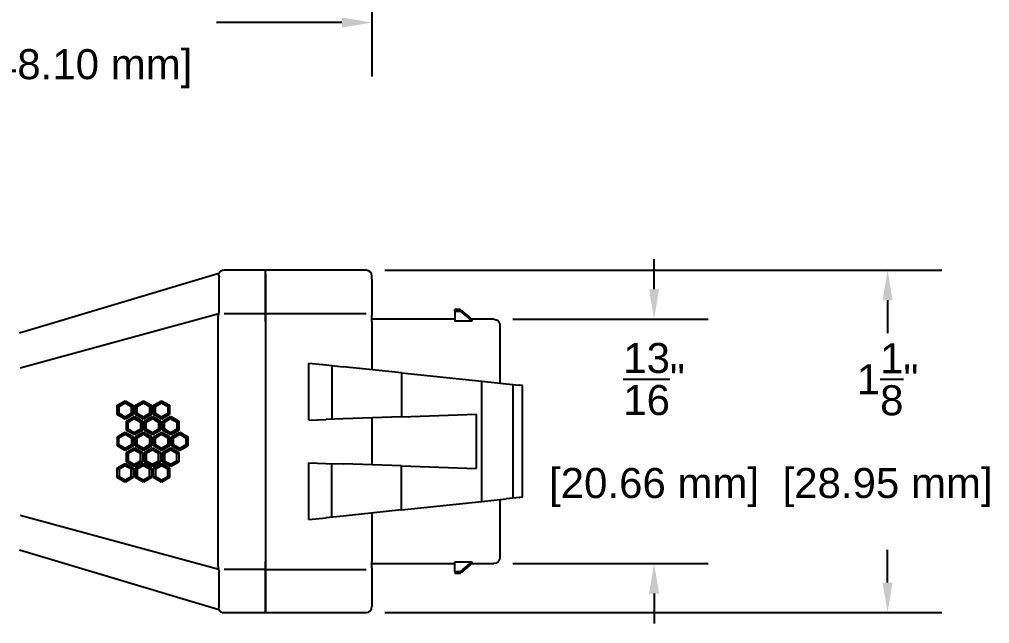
# Model space of a CAD drawing. Header units: inches. Extents: x 0.15 to 7.33, y 1.95 to 8.02.
# Drawn here: x 3.084 to 6.311, y 2.507 to 4.518 of the extents above; entities that cross this region are included whole.
import ezdxf

# ---------------------------------------------------------------- set-up
doc = ezdxf.new("R2010")
doc.units = ezdxf.units.IN
doc.header["$MEASUREMENT"] = 0
doc.layers.get('Defpoints').update_dxf_attribs({"color": 1})
doc.layers.add('Male Connector', color=7, linetype='Continuous')
doc.styles.get("Standard").update_dxf_attribs({"font": 'Arial.ttf'})
doc.dimstyles.new('.1 DIM', dxfattribs={"dimscale": 0, "dimtxt": 0.1, "dimasz": 0.1, "dimexe": 0.18, "dimexo": 0.0625, "dimgap": 0.09, "dimtad": 0, "dimtih": 1, "dimtoh": 1, "dimdec": 5, "dimzin": 0, "dimdsep": 46, "dimlunit": 4, "dimtxsty": 'Standard', "dimcen": 0.09, "dimadec": 0, "dimazin": 0, "dimtfac": 1, "dimtdec": 5, "dimtofl": 0, "dimtmove": 0, "dimatfit": 3, "dimfxl": 1, "dimtolj": 1, "dimtzin": 0, "dimarcsym": 0})

# ---------------------------------------------------------------- blocks, each defined once
blk = doc.blocks.new('*D7')
at = {"layer": 'Defpoints', "color": 0, "lineweight": -2, "transparency": 16777216}
for p, q in [((2.3626, 4.9891), (2.3626, 4.3276)), ((4.2563, 4.9891), (4.2563, 4.3276)), ((2.4626, 4.5076), (2.8797, 4.5076)), ((4.1563, 4.5076), (3.7391, 4.5076))]:
    blk.add_line(p, q, dxfattribs=at)
at = {"layer": 'Defpoints', "color": 0, "transparency": 16777216}
for p in [(2.3626, 5.0516), (4.2563, 5.0516), (2.3626, 4.5076)]:
    blk.add_point(p, dxfattribs=at)
for points in [[(2.4626, 4.5242), (2.4626, 4.4909), (2.3626, 4.5076)], [(4.1563, 4.5242), (4.1563, 4.4909), (4.2563, 4.5076)]]:
    blk.add_solid(points, dxfattribs=at)
at = {"layer": 'Defpoints', "color": 0, "transparency": 16777216, "char_height": 0.1, "attachment_point": 5}
for s, insert in [('\\A1;1{\\H1x;\\S29/32;}"', (3.3094, 4.7152)), ('\\A1;[48.10 mm]', (3.3094, 4.3539))]:
    blk.add_mtext(s, dxfattribs=dict(at, insert=insert))
blk = doc.blocks.new('*D9')
at = {"layer": 'Defpoints', "color": 0, "lineweight": -2, "transparency": 16777216}
for p, q in [((4.2991, 3.683), (6.1513, 3.683)), ((5.9713, 3.583), (5.9713, 3.4737)), ((5.9713, 2.6433), (5.9713, 2.7526)), ((4.2991, 2.5433), (6.1513, 2.5433))]:
    blk.add_line(p, q, dxfattribs=at)
at = {"layer": 'Defpoints', "color": 0, "transparency": 16777216}
for p in [(4.2366, 3.683), (4.2366, 2.5433), (5.9713, 2.5433)]:
    blk.add_point(p, dxfattribs=at)
for points in [[(5.9546, 3.583), (5.9879, 3.583), (5.9713, 3.683)], [(5.9546, 2.6433), (5.9879, 2.6433), (5.9713, 2.5433)]]:
    blk.add_solid(points, dxfattribs=at)
at = {"layer": 'Defpoints', "color": 0, "transparency": 16777216, "char_height": 0.1, "attachment_point": 5}
for s, insert in [('\\A1;1{\\H1x;\\S1/8;}"', (5.9713, 3.3201)), ('\\A1;[28.95 mm]', (5.9713, 2.9595))]:
    blk.add_mtext(s, dxfattribs=dict(at, insert=insert))
blk = doc.blocks.new('*D10')
at = {"layer": 'Defpoints', "color": 0, "lineweight": -2, "transparency": 16777216}
for p, q in [((5.1946, 3.6198), (5.1946, 3.7198)), ((4.7243, 3.5198), (5.3746, 3.5198)), ((4.7243, 2.7065), (5.3746, 2.7065)), ((5.1946, 2.6065), (5.1946, 2.5065))]:
    blk.add_line(p, q, dxfattribs=at)
at = {"layer": 'Defpoints', "color": 0, "transparency": 16777216}
for p in [(4.6618, 3.5198), (4.6618, 2.7065), (5.1946, 2.7065)]:
    blk.add_point(p, dxfattribs=at)
for points in [[(5.2112, 3.6198), (5.1779, 3.6198), (5.1946, 3.5198)], [(5.2113, 2.6065), (5.1779, 2.6065), (5.1946, 2.7065)]]:
    blk.add_solid(points, dxfattribs=at)
at = {"layer": 'Defpoints', "color": 0, "transparency": 16777216, "char_height": 0.1, "attachment_point": 5}
for s, insert in [('\\A1;{\\H1x;\\S13/16;}"', (5.1946, 3.3208)), ('\\A1;[20.66 mm]', (5.1946, 2.9595))]:
    blk.add_mtext(s, dxfattribs=dict(at, insert=insert))

msp = doc.modelspace()

# ---------------------------------------------------------------- linework, layer by layer
at = {"layer": 'Male Connector', "linetype": 'Continuous'}
for p, q in [((3.901937, 3.682993), (3.764142, 3.682993)), ((3.901937, 3.670524), (3.901937, 3.682993)), ((3.901937, 3.670524), (3.901937, 3.682993)), ((4.236582, 3.682993), (3.901937, 3.682993)), ((3.746672, 3.672407), (3.083571, 3.473758)), ((3.748205, 3.546517), (3.748205, 3.659358)), ((3.901937, 3.670524), (3.901937, 3.551424)), ((3.901937, 3.551424), (3.901937, 3.670524)), ((4.256267, 3.652917), (4.256267, 3.663308)), ((4.256267, 3.652917), (4.256267, 3.533817)), ((3.901937, 3.512689), (3.901937, 3.551424)), ((3.901937, 3.551424), (3.901937, 3.512689)), ((4.54991, 3.552187), (4.531857, 3.552187)), ((3.085675, 3.358288), (3.746726, 3.539001)), ((3.764142, 3.539454), (3.901937, 3.539454)), ((3.901937, 3.539454), (4.236582, 3.539454)), ((4.256267, 3.512689), (4.256267, 3.533817)), ((4.531857, 3.519769), (4.256267, 3.519769)), ((4.531857, 3.546742), (4.54991, 3.546742)), ((4.531857, 3.546742), (4.531857, 3.513644)), ((4.661778, 3.519769), (4.588544, 3.519769)), ((3.744508, 2.713589), (3.744508, 3.512689)), ((3.901937, 3.512689), (3.901937, 2.713589)), ((3.901937, 3.512689), (3.901937, 2.713589)), ((4.256267, 3.512689), (4.256267, 3.351558)), ((4.588613, 3.513644), (4.531857, 3.513644)), ((4.681463, 3.395194), (4.681463, 3.306867)), ((4.046507, 3.373605), (4.103475, 3.367618)), ((4.046507, 3.184269), (4.046507, 3.373605)), ((4.103475, 3.367618), (4.160791, 3.361594)), ((4.12265, 3.365603), (4.12265, 3.186928)), ((4.354714, 3.341212), (4.160791, 3.361594)), ((4.354714, 3.341212), (4.621969, 3.313122)), ((4.354714, 3.341212), (4.354714, 3.195032)), ((4.621969, 3.313122), (4.702779, 3.304629)), ((4.621969, 2.913156), (4.621969, 3.313122)), ((4.702779, 3.304629), (4.747321, 3.299947)), ((4.72505, 3.302288), (4.72505, 2.92399)), ((4.747886, 3.299888), (4.747321, 3.299947)), ((4.757111, 3.298918), (4.747886, 3.299888)), ((4.757111, 2.92736), (4.757111, 3.298918)), ((3.409035, 3.233217), (3.435592, 3.248571)), ((3.414828, 3.229682), (3.409035, 3.233217)), ((3.409035, 3.202509), (3.409035, 3.233217)), ((3.414828, 3.229682), (3.435272, 3.241502)), ((3.414828, 3.206044), (3.414828, 3.229682)), ((3.435272, 3.241502), (3.435592, 3.248571)), ((3.435272, 3.241502), (3.455715, 3.229682)), ((3.435592, 3.248571), (3.462149, 3.233217)), ((3.455715, 3.229682), (3.462149, 3.233217)), ((3.455715, 3.229682), (3.455715, 3.206044)), ((3.462149, 3.233217), (3.462149, 3.202509)), ((3.469582, 3.233217), (3.496139, 3.248571)), ((3.475375, 3.229682), (3.469582, 3.233217)), ((3.469582, 3.202509), (3.469582, 3.233217)), ((3.475375, 3.229682), (3.495818, 3.241502)), ((3.475375, 3.206044), (3.475375, 3.229682)), ((3.495818, 3.241502), (3.496139, 3.248571)), ((3.495818, 3.241502), (3.516262, 3.229682)), ((3.496139, 3.248571), (3.522696, 3.233217)), ((3.516262, 3.229682), (3.522696, 3.233217)), ((3.516262, 3.229682), (3.516262, 3.206044)), ((3.522696, 3.233217), (3.522696, 3.202509)), ((3.530128, 3.233217), (3.556686, 3.248571)), ((3.530128, 3.202509), (3.530128, 3.233217)), ((3.535922, 3.229682), (3.530128, 3.233217)), ((3.535922, 3.229682), (3.556365, 3.241502)), ((3.535922, 3.206044), (3.535922, 3.229682)), ((3.556365, 3.241502), (3.556686, 3.248571)), ((3.556365, 3.241502), (3.576808, 3.229682)), ((3.556686, 3.248571), (3.583243, 3.233217)), ((3.576808, 3.229682), (3.583243, 3.233217)), ((3.576808, 3.229682), (3.576808, 3.206044)), ((3.583243, 3.233217), (3.583243, 3.202509)), ((3.414828, 3.206044), (3.409035, 3.202509)), ((3.435592, 3.187156), (3.409035, 3.202509)), ((3.435272, 3.194225), (3.414828, 3.206044)), ((3.455715, 3.206044), (3.435272, 3.194225)), ((3.462149, 3.202509), (3.435592, 3.187156)), ((3.439323, 3.180873), (3.46591, 3.196244)), ((3.455715, 3.206044), (3.462149, 3.202509)), ((3.465587, 3.1891), (3.46591, 3.196244)), ((3.46591, 3.196244), (3.492498, 3.180873)), ((3.475375, 3.206044), (3.469582, 3.202509)), ((3.496139, 3.187156), (3.469582, 3.202509)), ((3.495818, 3.194225), (3.475375, 3.206044)), ((3.516262, 3.206044), (3.495818, 3.194225)), ((3.522696, 3.202509), (3.496139, 3.187156)), ((3.49987, 3.180873), (3.526457, 3.196244)), ((3.516262, 3.206044), (3.522696, 3.202509)), ((3.526133, 3.1891), (3.526457, 3.196244)), ((3.526457, 3.196244), (3.553045, 3.180873)), ((3.535922, 3.206044), (3.530128, 3.202509)), ((3.556686, 3.187156), (3.530128, 3.202509)), ((3.556365, 3.194225), (3.535922, 3.206044)), ((3.576808, 3.206044), (3.556365, 3.194225)), ((3.583243, 3.202509), (3.556686, 3.187156)), ((3.560416, 3.180873), (3.587004, 3.196244)), ((3.576808, 3.206044), (3.583243, 3.202509)), ((3.58668, 3.1891), (3.587004, 3.196244)), ((3.587004, 3.196244), (3.613591, 3.180873)), ((4.354714, 3.195032), (4.160791, 3.18826)), ((4.354714, 3.195032), (4.602723, 3.203693)), ((4.602723, 3.203693), (4.602723, 3.022586)), ((3.435272, 3.194225), (3.435592, 3.187156)), ((3.445178, 3.1773), (3.439323, 3.180873)), ((3.439323, 3.15013), (3.439323, 3.180873)), ((3.445178, 3.1773), (3.465587, 3.1891)), ((3.445178, 3.153702), (3.445178, 3.1773)), ((3.465587, 3.1891), (3.485995, 3.1773)), ((3.485995, 3.1773), (3.492498, 3.180873)), ((3.485995, 3.1773), (3.485995, 3.153702)), ((3.492498, 3.180873), (3.492498, 3.15013)), ((3.495818, 3.194225), (3.496139, 3.187156)), ((3.505725, 3.1773), (3.49987, 3.180873)), ((3.49987, 3.15013), (3.49987, 3.180873)), ((3.505725, 3.1773), (3.526133, 3.1891)), ((3.505725, 3.153702), (3.505725, 3.1773)), ((3.526133, 3.1891), (3.546542, 3.1773)), ((3.546542, 3.1773), (3.553045, 3.180873)), ((3.546542, 3.1773), (3.546542, 3.153702)), ((3.553045, 3.180873), (3.553045, 3.15013)), ((3.556365, 3.194225), (3.556686, 3.187156)), ((3.566271, 3.1773), (3.560416, 3.180873)), ((3.560416, 3.15013), (3.560416, 3.180873)), ((3.566271, 3.1773), (3.58668, 3.1891)), ((3.566271, 3.153702), (3.566271, 3.1773)), ((3.58668, 3.1891), (3.607089, 3.1773)), ((3.607089, 3.1773), (3.613591, 3.180873)), ((3.607089, 3.1773), (3.607089, 3.153702)), ((3.613591, 3.180873), (3.613591, 3.15013)), ((4.046507, 3.184269), (4.103475, 3.186258)), ((4.160791, 3.18826), (4.103475, 3.186258)), ((4.256267, 3.191588), (4.256267, 3.03469)), ((3.409292, 3.12838), (3.435653, 3.14362)), ((3.414687, 3.125088), (3.435355, 3.137037)), ((3.435355, 3.137037), (3.435653, 3.14362)), ((3.435355, 3.137037), (3.456022, 3.125088)), ((3.435653, 3.14362), (3.462014, 3.12838)), ((3.445178, 3.153702), (3.439323, 3.15013)), ((3.46591, 3.134759), (3.439323, 3.15013)), ((3.465587, 3.141903), (3.445178, 3.153702)), ((3.485995, 3.153702), (3.465587, 3.141903)), ((3.465587, 3.141903), (3.46591, 3.134759)), ((3.492498, 3.15013), (3.46591, 3.134759)), ((3.469839, 3.12838), (3.4962, 3.14362)), ((3.475234, 3.125088), (3.495902, 3.137037)), ((3.485995, 3.153702), (3.492498, 3.15013)), ((3.495902, 3.137037), (3.4962, 3.14362)), ((3.495902, 3.137037), (3.516569, 3.125088)), ((3.4962, 3.14362), (3.522561, 3.12838)), ((3.505725, 3.153702), (3.49987, 3.15013)), ((3.526457, 3.134759), (3.49987, 3.15013)), ((3.526133, 3.141903), (3.505725, 3.153702)), ((3.546542, 3.153702), (3.526133, 3.141903)), ((3.526133, 3.141903), (3.526457, 3.134759)), ((3.553045, 3.15013), (3.526457, 3.134759)), ((3.530385, 3.12838), (3.556747, 3.14362)), ((3.535781, 3.125088), (3.556448, 3.137037)), ((3.546542, 3.153702), (3.553045, 3.15013)), ((3.556448, 3.137037), (3.556747, 3.14362)), ((3.556448, 3.137037), (3.577116, 3.125088)), ((3.556747, 3.14362), (3.583108, 3.12838)), ((3.566271, 3.153702), (3.560416, 3.15013)), ((3.587004, 3.134759), (3.560416, 3.15013)), ((3.58668, 3.141903), (3.566271, 3.153702)), ((3.607089, 3.153702), (3.58668, 3.141903)), ((3.58668, 3.141903), (3.587004, 3.134759)), ((3.613591, 3.15013), (3.587004, 3.134759)), ((3.590932, 3.12838), (3.617293, 3.14362)), ((3.596327, 3.125088), (3.616995, 3.137037)), ((3.607089, 3.153702), (3.613591, 3.15013)), ((3.616995, 3.137037), (3.617293, 3.14362)), ((3.616995, 3.137037), (3.637663, 3.125088)), ((3.617293, 3.14362), (3.643655, 3.12838)), ((3.409292, 3.097899), (3.409292, 3.12838)), ((3.414687, 3.125088), (3.409292, 3.12838)), ((3.414687, 3.10119), (3.409292, 3.097899)), ((3.414687, 3.10119), (3.414687, 3.125088)), ((3.435355, 3.089241), (3.414687, 3.10119)), ((3.456022, 3.10119), (3.435355, 3.089241)), ((3.456022, 3.125088), (3.462014, 3.12838)), ((3.456022, 3.125088), (3.456022, 3.10119)), ((3.456022, 3.10119), (3.462014, 3.097899)), ((3.462014, 3.12838), (3.462014, 3.097899)), ((3.469839, 3.097899), (3.469839, 3.12838)), ((3.475234, 3.125088), (3.469839, 3.12838)), ((3.475234, 3.10119), (3.469839, 3.097899)), ((3.475234, 3.10119), (3.475234, 3.125088)), ((3.495902, 3.089241), (3.475234, 3.10119)), ((3.516569, 3.10119), (3.495902, 3.089241)), ((3.516569, 3.125088), (3.522561, 3.12838)), ((3.516569, 3.125088), (3.516569, 3.10119)), ((3.516569, 3.10119), (3.522561, 3.097899)), ((3.522561, 3.12838), (3.522561, 3.097899)), ((3.535781, 3.125088), (3.530385, 3.12838)), ((3.530385, 3.097899), (3.530385, 3.12838)), ((3.535781, 3.10119), (3.530385, 3.097899)), ((3.535781, 3.10119), (3.535781, 3.125088)), ((3.556448, 3.089241), (3.535781, 3.10119)), ((3.577116, 3.10119), (3.556448, 3.089241)), ((3.577116, 3.125088), (3.583108, 3.12838)), ((3.577116, 3.125088), (3.577116, 3.10119)), ((3.577116, 3.10119), (3.583108, 3.097899)), ((3.583108, 3.12838), (3.583108, 3.097899)), ((3.590932, 3.097899), (3.590932, 3.12838)), ((3.596327, 3.125088), (3.590932, 3.12838)), ((3.596327, 3.10119), (3.590932, 3.097899)), ((3.596327, 3.10119), (3.596327, 3.125088)), ((3.616995, 3.089241), (3.596327, 3.10119)), ((3.637663, 3.10119), (3.616995, 3.089241)), ((3.637663, 3.125088), (3.643655, 3.12838)), ((3.637663, 3.125088), (3.637663, 3.10119)), ((3.637663, 3.10119), (3.643655, 3.097899)), ((3.643655, 3.12838), (3.643655, 3.097899)), ((3.435653, 3.082658), (3.409292, 3.097899)), ((3.435355, 3.089241), (3.435653, 3.082658)), ((3.462014, 3.097899), (3.435653, 3.082658)), ((3.439323, 3.076148), (3.46591, 3.09152)), ((3.439323, 3.045406), (3.439323, 3.076148)), ((3.445178, 3.072576), (3.439323, 3.076148)), ((3.465587, 3.084375), (3.445178, 3.072576)), ((3.445178, 3.072576), (3.445178, 3.048978)), ((3.465587, 3.084375), (3.46591, 3.09152)), ((3.485995, 3.072576), (3.465587, 3.084375)), ((3.46591, 3.09152), (3.492498, 3.076148)), ((3.4962, 3.082658), (3.469839, 3.097899)), ((3.485995, 3.072576), (3.492498, 3.076148)), ((3.485995, 3.048978), (3.485995, 3.072576)), ((3.492498, 3.076148), (3.492498, 3.045406)), ((3.495902, 3.089241), (3.4962, 3.082658)), ((3.522561, 3.097899), (3.4962, 3.082658)), ((3.49987, 3.076148), (3.526457, 3.09152)), ((3.505725, 3.072576), (3.49987, 3.076148)), ((3.49987, 3.045406), (3.49987, 3.076148)), ((3.526133, 3.084375), (3.505725, 3.072576)), ((3.505725, 3.072576), (3.505725, 3.048978)), ((3.526133, 3.084375), (3.526457, 3.09152)), ((3.546542, 3.072576), (3.526133, 3.084375)), ((3.526457, 3.09152), (3.553045, 3.076148)), ((3.556747, 3.082658), (3.530385, 3.097899)), ((3.546542, 3.072576), (3.553045, 3.076148)), ((3.546542, 3.048978), (3.546542, 3.072576)), ((3.553045, 3.076148), (3.553045, 3.045406)), ((3.556448, 3.089241), (3.556747, 3.082658)), ((3.583108, 3.097899), (3.556747, 3.082658)), ((3.560416, 3.076148), (3.587004, 3.09152)), ((3.566271, 3.072576), (3.560416, 3.076148)), ((3.560416, 3.045406), (3.560416, 3.076148)), ((3.58668, 3.084375), (3.566271, 3.072576)), ((3.566271, 3.072576), (3.566271, 3.048978)), ((3.58668, 3.084375), (3.587004, 3.09152)), ((3.607089, 3.072576), (3.58668, 3.084375)), ((3.587004, 3.09152), (3.613591, 3.076148)), ((3.617293, 3.082658), (3.590932, 3.097899)), ((3.607089, 3.072576), (3.613591, 3.076148)), ((3.607089, 3.048978), (3.607089, 3.072576)), ((3.613591, 3.076148), (3.613591, 3.045406)), ((3.616995, 3.089241), (3.617293, 3.082658)), ((3.643655, 3.097899), (3.617293, 3.082658)), ((3.409035, 3.023769), (3.435592, 3.039123)), ((3.435272, 3.032053), (3.435592, 3.039123)), ((3.435592, 3.039123), (3.462149, 3.023769)), ((3.445178, 3.048978), (3.439323, 3.045406)), ((3.46591, 3.030034), (3.439323, 3.045406)), ((3.445178, 3.048978), (3.465587, 3.037179)), ((3.465587, 3.037179), (3.485995, 3.048978)), ((3.465587, 3.037179), (3.46591, 3.030034)), ((3.492498, 3.045406), (3.46591, 3.030034)), ((3.469582, 3.023769), (3.496139, 3.039123)), ((3.485995, 3.048978), (3.492498, 3.045406)), ((3.495818, 3.032053), (3.496139, 3.039123)), ((3.496139, 3.039123), (3.522696, 3.023769)), ((3.505725, 3.048978), (3.49987, 3.045406)), ((3.526457, 3.030034), (3.49987, 3.045406)), ((3.505725, 3.048978), (3.526133, 3.037179)), ((3.526133, 3.037179), (3.546542, 3.048978)), ((3.526133, 3.037179), (3.526457, 3.030034)), ((3.553045, 3.045406), (3.526457, 3.030034)), ((3.530128, 3.023769), (3.556686, 3.039123)), ((3.546542, 3.048978), (3.553045, 3.045406)), ((3.556365, 3.032053), (3.556686, 3.039123)), ((3.556686, 3.039123), (3.583243, 3.023769)), ((3.566271, 3.048978), (3.560416, 3.045406)), ((3.587004, 3.030034), (3.560416, 3.045406)), ((3.566271, 3.048978), (3.58668, 3.037179)), ((3.58668, 3.037179), (3.607089, 3.048978)), ((3.58668, 3.037179), (3.587004, 3.030034)), ((3.613591, 3.045406), (3.587004, 3.030034)), ((3.607089, 3.048978), (3.613591, 3.045406)), ((4.046507, 2.852673), (4.046507, 3.042009)), ((4.046507, 3.042009), (4.103475, 3.04002)), ((4.103475, 3.04002), (4.160791, 3.038018)), ((4.12265, 2.860676), (4.12265, 3.03935)), ((4.354714, 3.031246), (4.160791, 3.038018)), ((3.409035, 2.993061), (3.409035, 3.023769)), ((3.414828, 3.020234), (3.409035, 3.023769)), ((3.435272, 3.032053), (3.414828, 3.020234)), ((3.414828, 3.020234), (3.414828, 2.996596)), ((3.455715, 3.020234), (3.435272, 3.032053)), ((3.455715, 3.020234), (3.462149, 3.023769)), ((3.455715, 2.996596), (3.455715, 3.020234)), ((3.462149, 3.023769), (3.462149, 2.993061)), ((3.475375, 3.020234), (3.469582, 3.023769)), ((3.469582, 2.993061), (3.469582, 3.023769)), ((3.495818, 3.032053), (3.475375, 3.020234)), ((3.475375, 3.020234), (3.475375, 2.996596)), ((3.516262, 3.020234), (3.495818, 3.032053)), ((3.516262, 3.020234), (3.522696, 3.023769)), ((3.516262, 2.996596), (3.516262, 3.020234)), ((3.522696, 3.023769), (3.522696, 2.993061)), ((3.530128, 2.993061), (3.530128, 3.023769)), ((3.535922, 3.020234), (3.530128, 3.023769)), ((3.556365, 3.032053), (3.535922, 3.020234)), ((3.535922, 3.020234), (3.535922, 2.996596)), ((3.576808, 3.020234), (3.556365, 3.032053)), ((3.576808, 3.020234), (3.583243, 3.023769)), ((3.576808, 2.996596), (3.576808, 3.020234)), ((3.583243, 3.023769), (3.583243, 2.993061)), ((4.354714, 2.885067), (4.354714, 3.031246)), ((4.354714, 3.031246), (4.602723, 3.022586)), ((3.414828, 2.996596), (3.409035, 2.993061)), ((3.435592, 2.977707), (3.409035, 2.993061)), ((3.414828, 2.996596), (3.435272, 2.984777)), ((3.435272, 2.984777), (3.455715, 2.996596)), ((3.435272, 2.984777), (3.435592, 2.977707)), ((3.462149, 2.993061), (3.435592, 2.977707)), ((3.455715, 2.996596), (3.462149, 2.993061)), ((3.475375, 2.996596), (3.469582, 2.993061)), ((3.496139, 2.977707), (3.469582, 2.993061)), ((3.475375, 2.996596), (3.495818, 2.984777)), ((3.495818, 2.984777), (3.516262, 2.996596)), ((3.495818, 2.984777), (3.496139, 2.977707)), ((3.522696, 2.993061), (3.496139, 2.977707)), ((3.516262, 2.996596), (3.522696, 2.993061)), ((3.535922, 2.996596), (3.530128, 2.993061)), ((3.556686, 2.977707), (3.530128, 2.993061)), ((3.535922, 2.996596), (3.556365, 2.984777)), ((3.556365, 2.984777), (3.576808, 2.996596)), ((3.556365, 2.984777), (3.556686, 2.977707)), ((3.583243, 2.993061), (3.556686, 2.977707)), ((3.576808, 2.996596), (3.583243, 2.993061)), ((4.354714, 2.885067), (4.621969, 2.913156)), ((4.621969, 2.913156), (4.702779, 2.92165)), ((4.681463, 2.919411), (4.681463, 2.831084)), ((4.747321, 2.926331), (4.702779, 2.92165)), ((4.747321, 2.926331), (4.747886, 2.926391)), ((4.757111, 2.92736), (4.747886, 2.926391)), ((4.354714, 2.885067), (4.160791, 2.864684)), ((4.256267, 2.87472), (4.256267, 2.713589)), ((3.085675, 2.867991), (3.746726, 2.687278)), ((4.046507, 2.852673), (4.103475, 2.85866)), ((4.160791, 2.864684), (4.103475, 2.85866)), ((3.083571, 2.752521), (3.746686, 2.553867)), ((3.901937, 2.674854), (3.901937, 2.713589)), ((3.901937, 2.713589), (3.901937, 2.674854)), ((4.256267, 2.692461), (4.256267, 2.713589)), ((4.531857, 2.712631), (4.588762, 2.712631)), ((4.531857, 2.680514), (4.531857, 2.712631)), ((3.748205, 2.566921), (3.748205, 2.679761)), ((3.901937, 2.686824), (3.764142, 2.686824)), ((3.901937, 2.686824), (4.236582, 2.686824)), ((4.256267, 2.706509), (4.531857, 2.706509)), ((4.256267, 2.692461), (4.256267, 2.573361)), ((4.531857, 2.680514), (4.551214, 2.680514)), ((4.588748, 2.706509), (4.661778, 2.706509)), ((3.901937, 2.674854), (3.901937, 2.555754)), ((3.901937, 2.555754), (3.901937, 2.674854)), ((4.531857, 2.675013), (4.551214, 2.675013)), ((3.901937, 2.543285), (3.901937, 2.555754)), ((3.901937, 2.555754), (3.901937, 2.543285)), ((4.256267, 2.573361), (4.256267, 2.56297)), ((3.764142, 2.543285), (3.901937, 2.543285)), ((3.901937, 2.543285), (4.236582, 2.543285))]:
    msp.add_line(p, q, dxfattribs=at)
for centre, start, end in [((3.764142, 3.663308), 90, 152.693679), ((4.236582, 3.663308), 0, 90), ((3.764142, 2.56297), 207.483557, 270), ((4.236582, 2.56297), 270, 0)]:
    msp.add_arc(centre, 0.019685, start, end, dxfattribs=at)
at = {"layer": 'Male Connector', "linetype": 'Continuous', "extrusion": (-9.30957e-33, -1.52037e-16, -1)}
for centre, start, end in [((-4.661778, 3.500084), 89.952939, 180), ((-4.661778, 2.726194), 180, 269.919514)]:
    msp.add_arc(centre, 0.019685, start, end, dxfattribs=at)
at = {"layer": 'Male Connector', "linetype": 'Continuous'}
for points, knots in [([(3.747946, 3.662925), (3.747462, 3.666035), (3.747165, 3.668396), (3.746776, 3.671591), (3.746689, 3.67241), (3.746688, 3.672412), (3.746688, 3.672412), (3.746688, 3.672412)], [0, 0, 0, 0, 0.49916776, 0.49916776, 0.99833551, 0.99833551, 1, 1, 1, 1]), ([(3.744702, 3.522006), (3.744933, 3.526123), (3.745329, 3.530167), (3.74639, 3.537553), (3.747066, 3.540902), (3.747729, 3.543538)], [0, 0, 0, 0, 0.5, 0.5, 1, 1, 1, 1]), ([(4.54991, 3.546742), (4.555112, 3.542301), (4.560312, 3.537859), (4.573214, 3.526827), (4.580913, 3.520234), (4.588613, 3.513644)], [0, 0, 0, 0, 0.40289835, 0.40289835, 1, 1, 1, 1]), ([(4.588544, 3.51977), (4.588544, 3.51977), (4.588544, 3.51977), (4.588544, 3.519769), (4.588555, 3.519261), (4.588569, 3.517227), (4.588489, 3.515701), (4.588613, 3.513644)], [0, 0, 0, 0, 0.00196044, 0.00196044, 0.50098022, 0.50098022, 1, 1, 1, 1]), ([(4.681463, 3.500084), (4.681463, 3.500084), (4.681463, 3.500084), (4.681463, 3.500087), (4.681463, 3.499607), (4.681463, 3.497693), (4.681463, 3.49626), (4.681463, 3.492422), (4.681463, 3.490023), (4.681463, 3.484148), (4.681463, 3.480658), (4.681463, 3.472491), (4.681463, 3.467863), (4.681463, 3.45729), (4.681463, 3.451285), (4.681463, 3.441263), (4.681463, 3.43774), (4.681463, 3.430263), (4.681463, 3.426281), (4.681463, 3.413859), (4.681463, 3.404666), (4.681463, 3.395194)], [0, 0, 0, 0, 0.00008134, 0.00008134, 0.12507117, 0.12507117, 0.25006101, 0.25006101, 0.37505084, 0.37505084, 0.50004067, 0.50004067, 0.6250305, 0.6250305, 0.75002034, 0.75002034, 0.81251525, 0.81251525, 0.87501017, 0.87501017, 1, 1, 1, 1]), ([(4.681463, 2.831084), (4.681463, 2.826336), (4.681463, 2.821717), (4.681463, 2.812695), (4.681463, 2.808283), (4.681463, 2.795875), (4.681463, 2.788353), (4.681463, 2.768315), (4.681463, 2.757846), (4.681463, 2.745705), (4.681463, 2.742235), (4.681463, 2.73631), (4.681463, 2.733856), (4.681463, 2.728048), (4.681463, 2.726201), (4.681463, 2.726194)], [0, 0, 0, 0, 0.06250847, 0.06250847, 0.12501694, 0.12501694, 0.25003388, 0.25003388, 0.50006776, 0.50006776, 0.6250847, 0.6250847, 0.75010164, 0.75010164, 1, 1, 1, 1]), ([(4.551214, 2.680514), (4.552836, 2.681898), (4.554457, 2.683284), (4.561156, 2.689007), (4.566231, 2.693347), (4.576911, 2.702487), (4.582516, 2.707285), (4.588335, 2.712266), (4.588549, 2.712449), (4.588762, 2.712631)], [0, 0, 0, 0, 0.12947683, 0.12947683, 0.53493483, 0.53493483, 0.98294155, 0.98294155, 1, 1, 1, 1]), ([(4.588762, 2.712631), (4.588697, 2.711598), (4.588736, 2.710698), (4.588731, 2.709162), (4.588731, 2.708525), (4.588736, 2.707003), (4.58875, 2.706508), (4.588749, 2.706509), (4.588749, 2.706509), (4.588749, 2.706509)], [0, 0, 0, 0, 0.24972347, 0.24972347, 0.49944694, 0.49944694, 0.99889387, 0.99889387, 1, 1, 1, 1]), ([(3.747729, 2.68274), (3.747069, 2.685363), (3.746393, 2.688706), (3.745327, 2.696126), (3.744933, 2.700157), (3.744702, 2.704272)], [0, 0, 0, 0, 0.5, 0.5, 1, 1, 1, 1]), ([(3.746688, 2.553866), (3.746688, 2.553866), (3.746688, 2.553866), (3.746688, 2.553862), (3.746976, 2.557125), (3.747946, 2.563353)], [0, 0, 0, 0, 0.00053285, 0.00053285, 1, 1, 1, 1])]:
    msp.add_open_spline(points, degree=3, knots=knots, dxfattribs=at)
for points, degree in [([(3.747946, 3.662925), (3.748114, 3.661849), (3.748205, 3.660661), (3.748205, 3.659358)], 3), ([(4.531857, 3.546742), (4.531857, 3.550425), (4.531857, 3.552182), (4.531857, 3.552187)], 3), ([(4.588845, 3.519517), (4.569262, 3.535949), (4.549678, 3.552382)], 2), ([(4.549912, 3.552207), (4.549912, 3.552204), (4.549911, 3.550382), (4.549911, 3.546742)], 3), ([(3.744508, 3.512689), (3.744508, 3.5158), (3.744529, 3.51891), (3.744702, 3.522006)], 3), ([(3.747729, 3.543538), (3.748022, 3.544702), (3.748205, 3.545706), (3.748205, 3.546517)], 3), ([(3.744702, 2.704272), (3.744529, 2.707373), (3.744508, 2.710481), (3.744508, 2.713589)], 3), ([(3.747729, 2.68274), (3.748022, 2.681576), (3.748205, 2.680572), (3.748205, 2.679761)], 3), ([(4.531857, 2.680514), (4.531857, 2.676845), (4.531857, 2.675019), (4.531857, 2.675013)], 3), ([(4.550989, 2.674824), (4.569869, 2.690666), (4.588749, 2.706509)], 2), ([(4.551214, 2.674992), (4.551214, 2.674998), (4.551214, 2.676839), (4.551214, 2.680514)], 3), ([(3.747946, 2.563353), (3.748114, 2.564429), (3.748205, 2.565618), (3.748205, 2.566921)], 3)]:
    msp.add_open_spline(points, degree=degree, dxfattribs=at)

# ---------------------------------------------------------------- dimensions: what is measured, and where the dimension line sits
at = {"layer": 'Defpoints'}
dim = msp.add_linear_dim(base=(2.362568, 4.507554), p1=(4.256267, 5.051642), p2=(2.362568, 5.051642), dimstyle='.1 DIM', override={"dimscale": 1, "dimpost": '\\X'}, dxfattribs=at)
dim.commit()
dim.dimension.update_dxf_attribs({"geometry": '*D7', "text_midpoint": (3.309418, 4.507554)})
dim = msp.add_aligned_dim(p1=(4.661778, 3.519769), p2=(4.661806, 2.706509), distance=0.532806, dimstyle='.1 DIM', override={"dimscale": 1, "dimpost": '\\X'}, dxfattribs=at)
dim.commit()
dim.dimension.update_dxf_attribs({"geometry": '*D10', "text_midpoint": (5.194598, 3.113157)})
dim = msp.add_linear_dim(base=(5.971262, 2.543285), p1=(4.236582, 3.682993), p2=(4.236582, 2.543285), angle=90, dimstyle='.1 DIM', override={"dimscale": 1, "dimpost": '\\X'}, dxfattribs=at)
dim.commit()
dim.dimension.update_dxf_attribs({"geometry": '*D9', "text_midpoint": (5.971262, 3.113139)})

doc.saveas('drawing.dxf')
